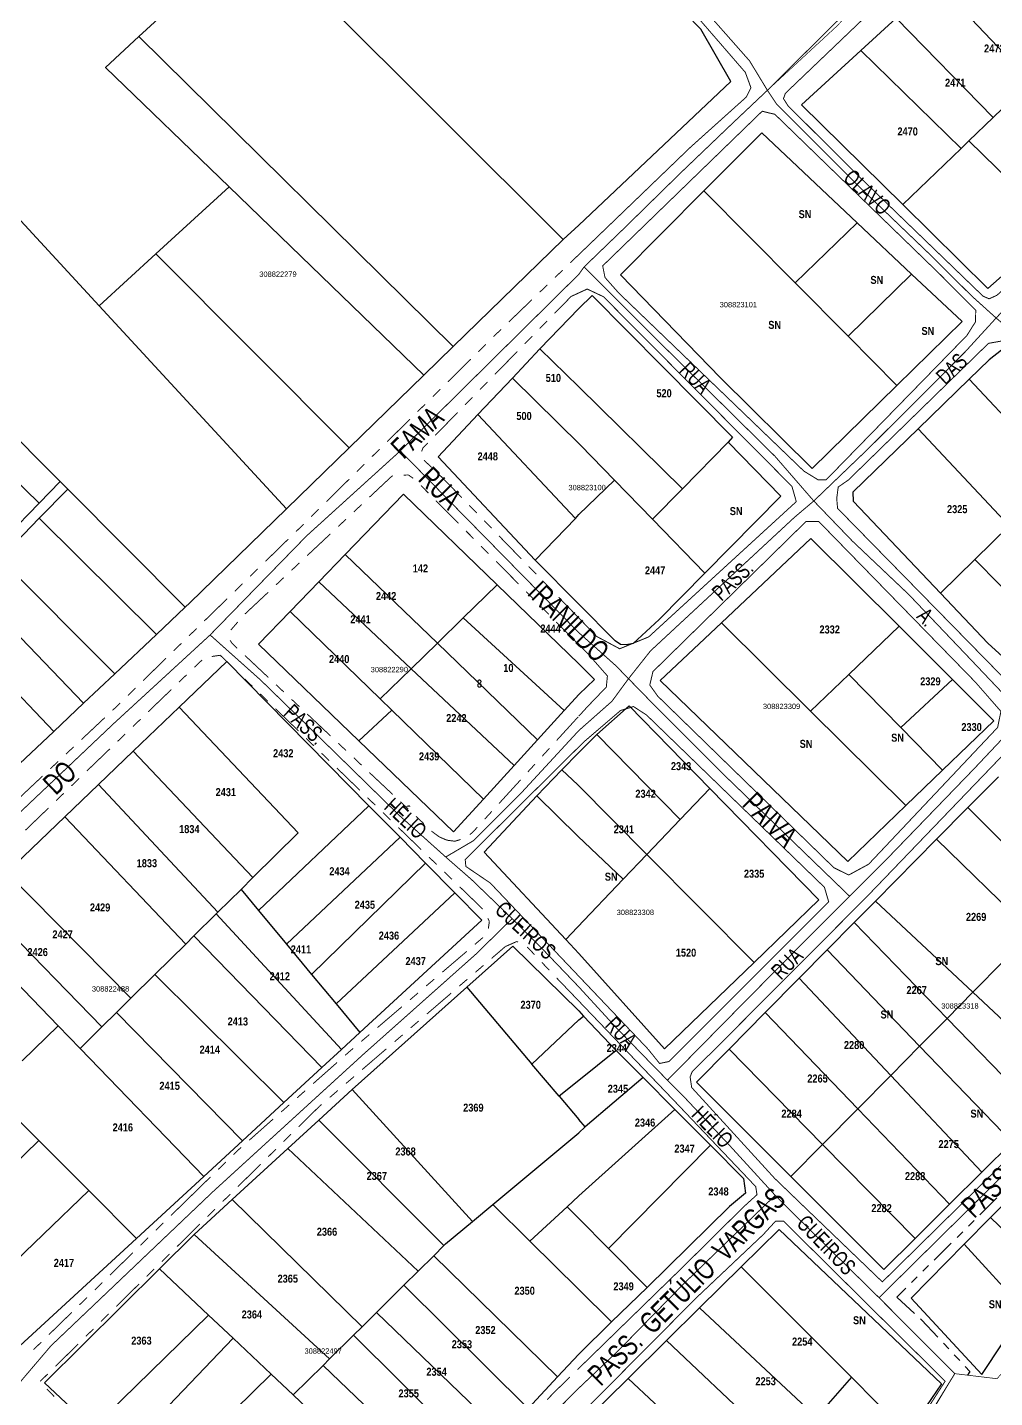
# Model space of a CAD drawing. Extents: x 204296 to 206006, y 4860262 to 4862155.
# Drawn here: x 205693.2 to 205874.4, y 4861066.9 to 4861323.7 of the extents above; entities that cross this region are included whole.
import ezdxf
from ezdxf.enums import TextEntityAlignment as Align

# ---------------------------------------------------------------- set-up
doc = ezdxf.new("R2010")
doc.units = 0
doc.header["$LTSCALE"] = 1.5
doc.header["$MEASUREMENT"] = 0
doc.linetypes.add('TRACO_25', pattern=[8, 3, -1, 1, -1, 1, -1])
for name, color, linetype in [('CD-MALHA-LOTES', 40, 'CONTINUOUS'), ('CD_TXT_QUADRA', 7, 'CONTINUOUS'), ('LM-LIM-SETOR-FISCAL', 7, 'CONTINUOUS'), ('RU-QUADRAS', 6, 'CONTINUOUS'), ('SV-EIXO-RUA-N-PAV', 6, 'CONTINUOUS'), ('SV-RUA-NAO-PAV-S-GUIA-C-GUIA', 7, 'CONTINUOUS'), ('SV-TXT-RUA-N-PAV-S-GUIA-C-GUIA', 7, 'CONTINUOUS'), ('Th_NmrPot', 1, 'CONTINUOUS')]:
    doc.layers.add(name, color=color, linetype=linetype)
doc.styles.add('3088-22-2D_TXT$0$ARIAL', font='ARIAL.TTF')
doc.styles.add('ARIAL', font='ARIAL.TTF')
doc.styles.add('MONOTXT', font='ARIAL.TTF', dxfattribs={"height": 0.2})
doc.styles.get("Standard").update_dxf_attribs({"font": 'swisscbo.ttf'})
doc.linetypes.add('Limite', pattern='A,20,-3,[130,ltypeshp.shx,S=6.35,R=0,X=0,Y=0],-3,20', length=46)

msp = doc.modelspace()

# ---------------------------------------------------------------- linework, layer by layer
at = {"layer": 'CD-MALHA-LOTES', "linetype": 'Continuous'}
for p, q in [((205819.35, 4861323.32), (205796.5, 4861346.94)), ((205735.56, 4861341.83), (205714.08, 4861321.97)), ((205793.6, 4861283.92), (205735.56, 4861341.83)), ((205863.09, 4861332.61), (205881.16, 4861313.55)), ((205849.37, 4861319.38), (205855.95, 4861325.4)), ((205855.95, 4861325.4), (205874.14, 4861306.79)), ((205714.08, 4861321.97), (205707.81, 4861316.18)), ((205714.08, 4861321.97), (205772.96, 4861263.84)), ((205824.98, 4861313.55), (205819.35, 4861323.32)), ((205838.23, 4861309.19), (205849.37, 4861319.38)), ((205849.37, 4861319.38), (205868.13, 4861301)), ((205707.81, 4861316.18), (205730.98, 4861293.77)), ((205796.5, 4861286.61), (205824.98, 4861313.55)), ((205879.48, 4861311.93), (205874.14, 4861306.79)), ((205857.21, 4861290.49), (205838.23, 4861309.19)), ((205874.14, 4861306.79), (205869.61, 4861302.43)), ((205830.78, 4861303.95), (205819.96, 4861293.05)), ((205848.7, 4861287.05), (205830.78, 4861303.95)), ((205869.61, 4861302.43), (205868.13, 4861301)), ((205869.61, 4861302.43), (205886.07, 4861286.23)), ((205868.13, 4861301), (205857.21, 4861290.49)), ((205706.64, 4861271.5), (205684.44, 4861295.54)), ((205730.98, 4861293.77), (205717.25, 4861281.21)), ((205730.98, 4861293.77), (205767.46, 4861258.49)), ((205819.96, 4861293.05), (205804.33, 4861277.31)), ((205819.96, 4861293.05), (205837.06, 4861275.8)), ((205857.21, 4861290.49), (205873.18, 4861274.73)), ((205793.6, 4861283.92), (205796.5, 4861286.61)), ((205848.7, 4861287.05), (205837.06, 4861275.8)), ((205858.88, 4861277.44), (205848.7, 4861287.05)), ((205873.18, 4861274.73), (205886.07, 4861286.23)), ((205772.96, 4861263.84), (205793.6, 4861283.92)), ((205717.25, 4861281.21), (205706.64, 4861271.5)), ((205717.25, 4861281.21), (205753.47, 4861244.88)), ((205804.33, 4861277.31), (205823.05, 4861258)), ((205837.06, 4861275.8), (205846.97, 4861265.82)), ((205858.88, 4861277.44), (205846.97, 4861265.82)), ((205868.32, 4861268.54), (205858.88, 4861277.44)), ((205796.5, 4861271.01), (205799.03, 4861273.41)), ((205799.03, 4861273.41), (205812.16, 4861260.16)), ((205706.64, 4861271.5), (205741.75, 4861233.47)), ((205796.5, 4861271.01), (205789.23, 4861263.42)), ((205856.12, 4861256.58), (205868.32, 4861268.54)), ((205846.97, 4861265.82), (205856.12, 4861256.58)), ((205767.46, 4861258.49), (205772.96, 4861263.84)), ((205789.23, 4861263.42), (205784.06, 4861257.95)), ((205789.23, 4861263.42), (205796.5, 4861256.29)), ((205875.72, 4861263.2), (205873.42, 4861261.39)), ((205812.16, 4861260.16), (205825.34, 4861246.85)), ((205873.42, 4861261.39), (205869.68, 4861257.75)), ((205753.47, 4861244.88), (205767.46, 4861258.49)), ((205784.06, 4861257.95), (205777.59, 4861251.11)), ((205784.06, 4861257.95), (205796.82, 4861245.35)), ((205823.05, 4861258), (205840.24, 4861241.03)), ((205860.1, 4861248.44), (205869.68, 4861257.75)), ((205869.68, 4861257.75), (205886.67, 4861239.56)), ((205681.86, 4861256.07), (205699.32, 4861238.55)), ((205815.92, 4861237.21), (205796.5, 4861256.29)), ((205840.24, 4861241.03), (205856.12, 4861256.58)), ((205695.4, 4861234.48), (205677.61, 4861251.77)), ((205777.59, 4861251.11), (205770.13, 4861243.2)), ((205795.9, 4861231.66), (205777.59, 4861251.11)), ((205847.92, 4861236.62), (205860.1, 4861248.44)), ((205860.1, 4861248.44), (205877.18, 4861230.27)), ((205741.75, 4861233.47), (205753.47, 4861244.88)), ((205803.17, 4861238.82), (205796.82, 4861245.35)), ((205815.92, 4861237.21), (205824.47, 4861245.93)), ((205825.34, 4861246.85), (205824.47, 4861245.93)), ((205824.47, 4861245.93), (205834.38, 4861235.83)), ((205770.13, 4861243.2), (205788.33, 4861223.79)), ((205695.4, 4861234.48), (205699.32, 4861238.55)), ((205700.74, 4861237.12), (205695.41, 4861231.67)), ((205699.32, 4861238.55), (205700.74, 4861237.12)), ((205700.74, 4861237.12), (205722.77, 4861215.03)), ((205803.17, 4861238.82), (205796.54, 4861232.38)), ((205810.31, 4861231.48), (205803.17, 4861238.82)), ((205810.31, 4861231.48), (205815.92, 4861237.21)), ((205689.48, 4861228.35), (205695.4, 4861234.48)), ((205763.67, 4861236.21), (205752.73, 4861224.89)), ((205781.21, 4861219.21), (205763.67, 4861236.21)), ((205834.38, 4861235.83), (205820.13, 4861221.39)), ((205847.98, 4861234.82), (205847.92, 4861236.62)), ((205864.28, 4861217.63), (205847.98, 4861234.82)), ((205723.59, 4861215.8), (205741.75, 4861233.47)), ((205795.9, 4861231.66), (205796.54, 4861232.38)), ((205695.41, 4861231.67), (205688.01, 4861224.1)), ((205695.41, 4861231.67), (205717.37, 4861209.91)), ((205788.33, 4861223.79), (205795.9, 4861231.66)), ((205820.13, 4861221.39), (205810.31, 4861231.48)), ((205877.18, 4861230.27), (205870.71, 4861223.93)), ((205823.23, 4861212.09), (205839.99, 4861227.91)), ((205839.99, 4861227.91), (205856.52, 4861211.42)), ((205752.73, 4861224.89), (205747.77, 4861219.77)), ((205752.73, 4861224.89), (205770, 4861208.26)), ((205688.01, 4861224.1), (205709.54, 4861202.51)), ((205788.33, 4861223.79), (205796.5, 4861215.58)), ((205870.71, 4861223.93), (205864.28, 4861217.63)), ((205870.71, 4861223.93), (205886.73, 4861207.67)), ((205747.77, 4861219.77), (205742.4, 4861214.2)), ((205747.77, 4861219.77), (205765.11, 4861203.48)), ((205774.83, 4861212.98), (205781.21, 4861219.21)), ((205796.5, 4861204.39), (205781.21, 4861219.21)), ((205820.13, 4861221.39), (205811.58, 4861212.72)), ((205682.81, 4861218.78), (205703.72, 4861197.01)), ((205873.17, 4861208.26), (205864.28, 4861217.63)), ((205717.37, 4861209.91), (205722.77, 4861215.03)), ((205722.77, 4861215.03), (205723.59, 4861215.8)), ((205742.4, 4861214.2), (205736.47, 4861208.08)), ((205742.4, 4861214.2), (205759.29, 4861197.8)), ((205803.33, 4861208.72), (205796.5, 4861215.58)), ((205677.5, 4861213.35), (205698.13, 4861191.72)), ((205770, 4861208.26), (205774.83, 4861212.98)), ((205793.78, 4861195.64), (205774.83, 4861212.98)), ((205811.58, 4861212.72), (205806.68, 4861208.22)), ((205811.74, 4861201.25), (205823.23, 4861212.09)), ((205839.93, 4861195.53), (205823.23, 4861212.09)), ((205856.52, 4861211.42), (205847.13, 4861202.42)), ((205856.52, 4861211.42), (205866.51, 4861201.45)), ((205709.54, 4861202.51), (205717.37, 4861209.91)), ((205736.47, 4861208.08), (205755.3, 4861189.94)), ((205765.11, 4861203.48), (205770, 4861208.26)), ((205770, 4861208.26), (205788.79, 4861190.17)), ((205804.3, 4861208.01), (205803.33, 4861208.72)), ((205805.38, 4861207.98), (205804.3, 4861208.01)), ((205806.68, 4861208.22), (205805.38, 4861207.98)), ((205880.17, 4861201.85), (205873.17, 4861208.26)), ((205730.55, 4861204.84), (205721.6, 4861196.25)), ((205757.19, 4861177.79), (205730.55, 4861204.84)), ((205796.5, 4861204.39), (205799.47, 4861201.47)), ((205703.72, 4861197.01), (205709.54, 4861202.51)), ((205759.29, 4861197.8), (205765.11, 4861203.48)), ((205765.11, 4861203.48), (205784.4, 4861185.36)), ((205799.47, 4861201.47), (205796.57, 4861198.69)), ((205846.92, 4861167.32), (205811.74, 4861201.25)), ((205847.13, 4861202.42), (205839.93, 4861195.53)), ((205856.85, 4861192.46), (205847.13, 4861202.42)), ((205866.51, 4861201.45), (205856.85, 4861192.46)), ((205866.51, 4861201.45), (205874.27, 4861193.71)), ((205793.78, 4861195.64), (205796.57, 4861198.69)), ((205698.13, 4861191.72), (205703.72, 4861197.01)), ((205721.6, 4861196.25), (205713, 4861188)), ((205721.6, 4861196.25), (205743.91, 4861172.69)), ((205759.29, 4861197.8), (205761.46, 4861195.7)), ((205799.88, 4861191.16), (205805.92, 4861196.52)), ((205805.92, 4861196.52), (205821.05, 4861181.04)), ((205761.46, 4861195.7), (205755.3, 4861189.94)), ((205778.63, 4861179.03), (205761.46, 4861195.7)), ((205788.79, 4861190.17), (205793.78, 4861195.64)), ((205839.93, 4861195.53), (205857.78, 4861177.81)), ((205874.27, 4861193.71), (205864.67, 4861184.45)), ((205690.62, 4861184.63), (205698.13, 4861191.72)), ((205796.5, 4861187.78), (205799.88, 4861191.16)), ((205815.5, 4861175.21), (205799.88, 4861191.16)), ((205856.85, 4861192.46), (205864.67, 4861184.45)), ((205755.3, 4861189.94), (205773.01, 4861172.88)), ((205784.4, 4861185.36), (205788.79, 4861190.17)), ((205713, 4861188), (205706.53, 4861181.8)), ((205735.45, 4861164.32), (205713, 4861188)), ((205793.35, 4861184.52), (205796.5, 4861187.78)), ((205778.63, 4861179.03), (205784.4, 4861185.36)), ((205788.67, 4861179.67), (205793.35, 4861184.52)), ((205793.35, 4861184.52), (205796.35, 4861181.72)), ((205864.67, 4861184.45), (205857.78, 4861177.81)), ((205869.44, 4861177.46), (205875.14, 4861183.23)), ((205700.19, 4861175.71), (205706.53, 4861181.8)), ((205706.53, 4861181.8), (205728.89, 4861157.84)), ((205809.27, 4861168.67), (205796.35, 4861181.72)), ((205821.05, 4861181.04), (205815.5, 4861175.21)), ((205821.05, 4861181.04), (205841.48, 4861160.15)), ((205773.01, 4861172.88), (205778.63, 4861179.03)), ((205778.78, 4861169.09), (205788.67, 4861179.67)), ((205788.67, 4861179.67), (205796.3, 4861172.08)), ((205700.19, 4861175.71), (205689.34, 4861165.3)), ((205722.85, 4861151.87), (205700.19, 4861175.71)), ((205736.47, 4861158.18), (205757.19, 4861177.79)), ((205763.03, 4861171.87), (205757.19, 4861177.79)), ((205857.78, 4861177.81), (205846.92, 4861167.32)), ((205863.56, 4861171.52), (205869.44, 4861177.46)), ((205869.44, 4861177.46), (205887.03, 4861159.76)), ((205809.27, 4861168.67), (205815.5, 4861175.21)), ((205743.91, 4861172.69), (205735.45, 4861164.32)), ((205741.71, 4861151.87), (205763.03, 4861171.87)), ((205767.78, 4861167.05), (205763.03, 4861171.87)), ((205804.85, 4861164.03), (205796.3, 4861172.08)), ((205852.09, 4861159.92), (205863.56, 4861171.52)), ((205863.56, 4861171.52), (205881.41, 4861154.06)), ((205794.05, 4861152.73), (205778.78, 4861169.09)), ((205809.27, 4861168.67), (205804.85, 4861164.03)), ((205829.34, 4861148.42), (205809.27, 4861168.67)), ((205689.34, 4861165.3), (205712.57, 4861141.71)), ((205746.42, 4861146.18), (205767.78, 4861167.05)), ((205773.28, 4861161.47), (205767.78, 4861167.05)), ((205735.45, 4861164.32), (205733.21, 4861162.11)), ((205804.85, 4861164.03), (205796.29, 4861155.03)), ((205707.14, 4861136.34), (205683.98, 4861160.16)), ((205728.89, 4861157.84), (205733.21, 4861162.11)), ((205733.21, 4861162.11), (205736.47, 4861158.18)), ((205751.02, 4861140.64), (205773.28, 4861161.47)), ((205778.31, 4861156.36), (205773.28, 4861161.47)), ((205841.48, 4861160.15), (205829.34, 4861148.42)), ((205728.55, 4861157.51), (205724.38, 4861153.39)), ((205728.89, 4861157.84), (205728.55, 4861157.51)), ((205752.02, 4861132.1), (205728.55, 4861157.51)), ((205736.47, 4861158.18), (205741.71, 4861151.87)), ((205848.11, 4861155.88), (205852.09, 4861159.92)), ((205852.09, 4861159.92), (205870.33, 4861142.83)), ((205679.92, 4861156.26), (205698.95, 4861136.54)), ((205755.46, 4861135.28), (205778.31, 4861156.36)), ((205796.29, 4861155.03), (205794.05, 4861152.73)), ((205843.03, 4861150.75), (205848.11, 4861155.88)), ((205848.11, 4861155.88), (205865.51, 4861137.93)), ((205724.38, 4861153.39), (205722.85, 4861151.87)), ((205724.38, 4861153.39), (205748.38, 4861128.75)), ((205794.05, 4861152.73), (205796.5, 4861150.11)), ((205717.04, 4861146.13), (205722.85, 4861151.87)), ((205741.71, 4861151.87), (205746.42, 4861146.18)), ((205784.15, 4861151.48), (205775.53, 4861143.77)), ((205796.49, 4861139.32), (205784.15, 4861151.48)), ((205796.5, 4861150.11), (205812.59, 4861132.25)), ((205837.78, 4861145.44), (205843.03, 4861150.75)), ((205843.03, 4861150.75), (205860.38, 4861132.73)), ((205812.59, 4861132.25), (205829.34, 4861148.42)), ((205876.14, 4861148.72), (205870.33, 4861142.83)), ((205712.57, 4861141.71), (205717.04, 4861146.13)), ((205717.04, 4861146.13), (205741.23, 4861122.16)), ((205746.42, 4861146.18), (205751.02, 4861140.64)), ((205831.43, 4861139.01), (205837.78, 4861145.44)), ((205837.78, 4861145.44), (205854.96, 4861127.23)), ((205775.53, 4861143.77), (205754.07, 4861124.59)), ((205775.53, 4861143.77), (205787.72, 4861129.36)), ((205870.33, 4861142.83), (205865.51, 4861137.93)), ((205870.33, 4861142.83), (205888.69, 4861125.62)), ((205712.57, 4861141.71), (205709.85, 4861139.02)), ((205751.02, 4861140.64), (205755.46, 4861135.28)), ((205709.85, 4861139.02), (205707.14, 4861136.34)), ((205709.85, 4861139.02), (205733.48, 4861115.01)), ((205787.72, 4861129.36), (205796.5, 4861137.68)), ((205796.49, 4861139.32), (205797.37, 4861138.36)), ((205796.5, 4861137.68), (205797.37, 4861138.36)), ((205797.37, 4861138.36), (205803.49, 4861131.94)), ((205824.66, 4861132.17), (205831.43, 4861139.01)), ((205831.43, 4861139.01), (205848.79, 4861120.97)), ((205865.51, 4861137.93), (205860.38, 4861132.73)), ((205865.51, 4861137.93), (205882.96, 4861119.94)), ((205692.2, 4861130), (205698.95, 4861136.54)), ((205698.95, 4861136.54), (205703.05, 4861132.3)), ((205703.05, 4861132.3), (205707.14, 4861136.34)), ((205752.02, 4861132.1), (205755.46, 4861135.28)), ((205703.05, 4861132.3), (205726.22, 4861108.31)), ((205748.38, 4861128.75), (205752.02, 4861132.1)), ((205803.49, 4861131.94), (205796.5, 4861126.3)), ((205803.49, 4861131.94), (205808.58, 4861126.82)), ((205818.56, 4861126), (205824.66, 4861132.17)), ((205824.66, 4861132.17), (205842.2, 4861114.3)), ((205860.38, 4861132.73), (205854.96, 4861127.23)), ((205860.38, 4861132.73), (205877.71, 4861114.73)), ((205792.81, 4861123.33), (205787.72, 4861129.36)), ((205741.23, 4861122.16), (205748.38, 4861128.75)), ((205808.58, 4861126.82), (205797.73, 4861117.59)), ((205808.58, 4861126.82), (205814.53, 4861120.83)), ((205854.96, 4861127.23), (205848.79, 4861120.97)), ((205854.96, 4861127.23), (205872.05, 4861109.12)), ((205695.33, 4861115.06), (205686.21, 4861124.2)), ((205754.07, 4861124.59), (205747.78, 4861118.84)), ((205776.59, 4861099.87), (205754.07, 4861124.59)), ((205796.5, 4861126.3), (205792.81, 4861123.33)), ((205836.27, 4861108.27), (205818.56, 4861126)), ((205733.48, 4861115.01), (205741.23, 4861122.16)), ((205792.81, 4861123.33), (205796.49, 4861118.98)), ((205747.78, 4861118.84), (205741.99, 4861113.54)), ((205747.78, 4861118.84), (205771.21, 4861095.33)), ((205814.53, 4861120.83), (205796.49, 4861104.64)), ((205797.73, 4861117.59), (205796.49, 4861118.98)), ((205814.53, 4861120.83), (205821.17, 4861114.15)), ((205848.79, 4861120.97), (205842.2, 4861114.3)), ((205848.79, 4861120.97), (205865.99, 4861103.1)), ((205780.38, 4861103.03), (205796.49, 4861116.47)), ((205796.49, 4861116.47), (205797.73, 4861117.59)), ((205695.33, 4861115.06), (205673.44, 4861093.67)), ((205704.68, 4861105.67), (205695.33, 4861115.06)), ((205726.22, 4861108.31), (205733.48, 4861115.01)), ((205802.06, 4861094.82), (205821.17, 4861114.15)), ((205821.17, 4861114.15), (205827.34, 4861107.94)), ((205842.2, 4861114.3), (205836.27, 4861108.27)), ((205842.2, 4861114.3), (205859.51, 4861096.67)), ((205877.71, 4861114.73), (205872.05, 4861109.12)), ((205731.53, 4861103.96), (205741.99, 4861113.54)), ((205741.99, 4861113.54), (205766.4, 4861090.56)), ((205872.05, 4861109.12), (205865.99, 4861103.1)), ((205726.22, 4861108.31), (205713.63, 4861096.7)), ((205827.34, 4861107.94), (205827.73, 4861105.16)), ((205853.66, 4861090.87), (205836.27, 4861108.27)), ((205879.64, 4861106.7), (205873.65, 4861100.62)), ((205704.68, 4861105.67), (205682.95, 4861084.77)), ((205713.63, 4861096.7), (205704.68, 4861105.67)), ((205731.53, 4861103.96), (205724.44, 4861097.45)), ((205755.89, 4861080.13), (205731.53, 4861103.96)), ((205796.49, 4861104.64), (205794.32, 4861102.63)), ((205827.73, 4861105.16), (205824.76, 4861102.69)), ((205776.59, 4861099.87), (205780.38, 4861103.03)), ((205787.31, 4861096.15), (205780.38, 4861103.03)), ((205794.32, 4861102.63), (205787.31, 4861096.15)), ((205794.32, 4861102.63), (205796.49, 4861100.44)), ((205824.76, 4861102.69), (205809.29, 4861087.51)), ((205865.99, 4861103.1), (205859.51, 4861096.67)), ((205771.53, 4861095.65), (205776.59, 4861099.87)), ((205802.06, 4861094.82), (205796.49, 4861100.44)), ((205826.95, 4861091.35), (205834.04, 4861098.35)), ((205834.04, 4861098.35), (205864.46, 4861069.42)), ((205873.65, 4861100.62), (205868.73, 4861095.62)), ((205873.65, 4861100.62), (205884.56, 4861090.06)), ((205691.77, 4861076.53), (205713.63, 4861096.7)), ((205724.44, 4861097.45), (205717.91, 4861090.97)), ((205724.44, 4861097.45), (205749.81, 4861074.09)), ((205796.49, 4861087.12), (205787.31, 4861096.15)), ((205859.51, 4861096.67), (205853.66, 4861090.87)), ((205766.4, 4861090.56), (205769.32, 4861093.45)), ((205769.32, 4861093.45), (205771.21, 4861095.33)), ((205792.52, 4861070.72), (205769.32, 4861093.45)), ((205771.21, 4861095.33), (205771.53, 4861095.65)), ((205809.29, 4861087.51), (205802.06, 4861094.82)), ((205868.73, 4861095.62), (205858.76, 4861085.49)), ((205868.73, 4861095.62), (205880.03, 4861083.23)), ((205717.91, 4861090.97), (205696.36, 4861069.59)), ((205727.1, 4861082.32), (205717.91, 4861090.97)), ((205819.15, 4861083.65), (205826.95, 4861091.35)), ((205826.95, 4861091.35), (205847.58, 4861070.65)), ((205766.4, 4861090.56), (205763.71, 4861087.9)), ((205763.71, 4861087.9), (205758.61, 4861082.83)), ((205763.71, 4861087.9), (205786.99, 4861064.82)), ((205802.66, 4861081.07), (205796.49, 4861087.12)), ((205809.29, 4861087.51), (205802.66, 4861081.07)), ((205858.76, 4861085.49), (205872.04, 4861071.17)), ((205812.96, 4861077.54), (205819.15, 4861083.65)), ((205819.15, 4861083.65), (205841.07, 4861063.21)), ((205872.04, 4861071.17), (205880.03, 4861083.23)), ((205705.42, 4861061.16), (205727.1, 4861082.32)), ((205727.1, 4861082.32), (205731.73, 4861077.96)), ((205758.61, 4861082.83), (205755.89, 4861080.13)), ((205782.3, 4861059.97), (205758.61, 4861082.83)), ((205802.66, 4861081.07), (205796.5, 4861074.97)), ((205710.8, 4861056.15), (205731.73, 4861077.96)), ((205731.73, 4861077.96), (205738.89, 4861071.23)), ((205749.81, 4861074.09), (205754.31, 4861078.56)), ((205754.31, 4861078.56), (205755.89, 4861080.13)), ((205777.7, 4861055.36), (205754.31, 4861078.56)), ((205805.74, 4861070.41), (205812.96, 4861077.54)), ((205812.96, 4861077.54), (205835.23, 4861056.54)), ((205743.01, 4861067.35), (205748.58, 4861072.87)), ((205748.58, 4861072.87), (205749.81, 4861074.09)), ((205748.58, 4861072.87), (205772.47, 4861050.11)), ((205792.52, 4861070.72), (205796.5, 4861074.97)), ((205717.29, 4861050.13), (205738.89, 4861071.23)), ((205738.89, 4861071.23), (205743.01, 4861067.35)), ((205786.99, 4861064.82), (205792.52, 4861070.72)), ((205797.97, 4861062.75), (205805.74, 4861070.41)), ((205805.74, 4861070.41), (205828.7, 4861049.08)), ((205847.58, 4861070.65), (205841.07, 4861063.21)), ((205847.58, 4861070.65), (205858.09, 4861060.11)), ((205696.36, 4861069.59), (205705.42, 4861061.16)), ((205864.46, 4861069.42), (205858.09, 4861060.11)), ((205745.81, 4861064.71), (205743.01, 4861067.35))]:
    msp.add_line(p, q, dxfattribs=at)
at = {"layer": 'LM-LIM-SETOR-FISCAL', "linetype": 'Limite', "ltscale": 0.1, "const_width": 0.13}
for points in [[(205735.56, 4861341.83), (205707.81, 4861316.18), (205730.98, 4861293.77), (205706.64, 4861271.5), (205684.44, 4861295.54), (205662.64, 4861275.34), (205658.51, 4861279.49), (205652.42, 4861287.41), (205628.34, 4861311.87), (205605.8, 4861334.76)], [(205735.56, 4861341.83), (205707.81, 4861316.18), (205730.98, 4861293.77), (205706.64, 4861271.5), (205684.44, 4861295.54), (205662.64, 4861275.34), (205658.51, 4861279.49), (205652.42, 4861287.41), (205628.34, 4861311.87), (205605.8, 4861334.76)], [(205856.68, 4861335.98), (205844.67, 4861323.74), (205831.85, 4861311.89), (205828.52, 4861317.39), (205818.43, 4861328.81)], [(205856.68, 4861335.98), (205844.67, 4861323.74), (205831.85, 4861311.89), (205828.52, 4861317.39), (205818.43, 4861328.81)], [(205752.4, 4860892.04), (205757.25, 4860899.36), (205772.73, 4860922.8), (205787, 4860945.23), (205790.81, 4860952.41), (205796.49, 4860964), (205813.04, 4860986.89), (205817.98, 4860994.16), (205827.74, 4861008.55), (205841.97, 4861030.79), (205850.06, 4861043.15), (205866.96, 4861071.34), (205874.88, 4861070.39), (205876.6, 4861072.36), (205898.37, 4861104.47), (205951.02, 4861183.32), (206002.2, 4861258.36), (205999.58, 4861261.63), (205979.03, 4861284.64), (205974.03, 4861290.4), (205943.37, 4861327.73)], [(205752.4, 4860892.04), (205757.25, 4860899.36), (205772.73, 4860922.8), (205787, 4860945.23), (205790.81, 4860952.41), (205796.49, 4860964), (205813.04, 4860986.89), (205817.98, 4860994.16), (205827.74, 4861008.55), (205841.97, 4861030.79), (205850.06, 4861043.15), (205866.96, 4861071.34), (205874.88, 4861070.39), (205876.6, 4861072.36), (205898.37, 4861104.47), (205951.02, 4861183.32), (206002.2, 4861258.36), (205999.58, 4861261.63), (205979.03, 4861284.64), (205974.03, 4861290.4), (205943.37, 4861327.73)]]:
    msp.add_lwpolyline(points, dxfattribs=at)
at = {"layer": 'RU-QUADRAS', "linetype": 'Continuous', "const_width": 0.01}
for points in [[(205796.5, 4861346.94), (205819.35, 4861323.32), (205824.98, 4861313.55), (205796.5, 4861286.61), (205793.6, 4861283.92), (205772.96, 4861263.84), (205767.46, 4861258.49), (205753.47, 4861244.88), (205741.75, 4861233.47), (205723.59, 4861215.8), (205722.77, 4861215.03), (205717.37, 4861209.91), (205709.54, 4861202.51), (205703.72, 4861197.01), (205698.13, 4861191.72), (205690.62, 4861184.63)], [(205684.44, 4861295.54), (205706.64, 4861271.5), (205717.25, 4861281.21), (205730.98, 4861293.77), (205707.81, 4861316.18), (205714.08, 4861321.97), (205735.56, 4861341.83)], [(205924.04, 4861323.7), (205916.47, 4861315.96), (205909.35, 4861308.67), (205902.76, 4861301.93), (205896.58, 4861295.62), (205896.13, 4861295.22), (205886.07, 4861286.23), (205873.18, 4861274.73), (205857.21, 4861290.49), (205838.23, 4861309.19), (205838.23, 4861309.19), (205849.37, 4861319.38), (205855.95, 4861325.4)], [(205681.86, 4861256.07), (205699.32, 4861238.55), (205695.4, 4861234.48), (205689.48, 4861228.35)], [(205688.01, 4861224.1), (205695.41, 4861231.67), (205700.74, 4861237.12), (205699.32, 4861238.55), (205681.86, 4861256.07)], [(205689.34, 4861165.3), (205700.19, 4861175.71), (205706.53, 4861181.8), (205713, 4861188), (205721.6, 4861196.25), (205730.55, 4861204.84), (205757.19, 4861177.79), (205763.03, 4861171.87), (205767.78, 4861167.05), (205773.28, 4861161.47), (205778.31, 4861156.36), (205755.46, 4861135.28), (205752.02, 4861132.1), (205748.38, 4861128.75), (205741.23, 4861122.16), (205733.48, 4861115.01), (205726.22, 4861108.31), (205713.63, 4861096.7), (205691.77, 4861076.53)], [(205877.71, 4861114.73), (205872.05, 4861109.12), (205865.99, 4861103.1), (205859.51, 4861096.67), (205853.66, 4861090.87), (205836.27, 4861108.27), (205818.56, 4861126), (205818.56, 4861126), (205824.66, 4861132.17), (205831.43, 4861139.01), (205837.78, 4861145.44), (205843.03, 4861150.75), (205848.11, 4861155.88), (205852.09, 4861159.92), (205863.56, 4861171.52), (205869.44, 4861177.46), (205875.14, 4861183.23)], [(205705.42, 4861061.16), (205696.36, 4861069.59), (205696.36, 4861069.59), (205717.91, 4861090.97), (205724.44, 4861097.45), (205731.53, 4861103.96), (205741.99, 4861113.54), (205747.78, 4861118.84), (205753.75, 4861124.31), (205754.07, 4861124.59), (205775.53, 4861143.77), (205784.15, 4861151.48), (205796.49, 4861139.32), (205797.37, 4861138.36), (205803.49, 4861131.94), (205808.58, 4861126.82), (205814.53, 4861120.83), (205821.17, 4861114.15), (205827.34, 4861107.94), (205827.73, 4861105.16), (205824.76, 4861102.69), (205809.29, 4861087.51), (205802.66, 4861081.07), (205796.5, 4861074.97), (205792.52, 4861070.72), (205786.99, 4861064.82)], [(205797.97, 4861062.75), (205805.74, 4861070.41), (205812.96, 4861077.54), (205819.15, 4861083.65), (205826.95, 4861091.35), (205834.04, 4861098.35), (205864.46, 4861069.42), (205858.09, 4861060.11)]]:
    msp.add_lwpolyline(points, dxfattribs=at)
for points in [[(205804.33, 4861277.31), (205819.96, 4861293.05), (205830.78, 4861303.95), (205848.7, 4861287.05), (205858.88, 4861277.44), (205868.32, 4861268.54), (205856.12, 4861256.58), (205840.24, 4861241.03), (205823.05, 4861258), (205804.33, 4861277.31)], [(205770.13, 4861243.2), (205777.59, 4861251.11), (205784.06, 4861257.95), (205789.23, 4861263.42), (205796.5, 4861271.01), (205799.03, 4861273.41), (205812.16, 4861260.16), (205825.34, 4861246.85), (205824.47, 4861245.93), (205834.38, 4861235.83), (205820.13, 4861221.39), (205811.58, 4861212.72), (205806.68, 4861208.22), (205805.38, 4861207.98), (205804.3, 4861208.01), (205803.33, 4861208.72), (205796.5, 4861215.58), (205788.33, 4861223.79), (205770.13, 4861243.2)], [(205847.92, 4861236.62), (205860.1, 4861248.44), (205869.68, 4861257.75), (205873.42, 4861261.39), (205875.72, 4861263.2), (205877.52, 4861262.32), (205877.94, 4861261.92), (205884.13, 4861255.11), (205893.01, 4861245.78), (205908.8, 4861229.18), (205897.72, 4861217.48), (205897.28, 4861217.02), (205893.11, 4861213.32), (205886.73, 4861207.67), (205880.17, 4861201.85), (205873.17, 4861208.26), (205864.28, 4861217.63), (205847.98, 4861234.82), (205847.92, 4861236.62)], [(205736.47, 4861208.08), (205742.4, 4861214.2), (205747.77, 4861219.77), (205752.73, 4861224.89), (205763.67, 4861236.21), (205781.21, 4861219.21), (205796.5, 4861204.39), (205799.47, 4861201.47), (205796.57, 4861198.69), (205793.78, 4861195.64), (205788.79, 4861190.17), (205784.4, 4861185.36), (205778.63, 4861179.03), (205773.01, 4861172.88), (205755.3, 4861189.94), (205736.47, 4861208.08)], [(205811.74, 4861201.25), (205823.23, 4861212.09), (205839.99, 4861227.91), (205856.52, 4861211.42), (205866.51, 4861201.45), (205874.27, 4861193.71), (205864.67, 4861184.45), (205857.78, 4861177.81), (205846.92, 4861167.32), (205811.74, 4861201.25)], [(205778.78, 4861169.09), (205788.67, 4861179.67), (205793.35, 4861184.52), (205796.5, 4861187.78), (205799.88, 4861191.16), (205805.92, 4861196.52), (205821.05, 4861181.04), (205841.48, 4861160.15), (205829.34, 4861148.42), (205812.59, 4861132.25), (205796.5, 4861150.11), (205794.05, 4861152.73), (205778.78, 4861169.09)], [(205858.76, 4861085.49), (205868.73, 4861095.62), (205873.65, 4861100.62), (205879.64, 4861106.7), (205889.1, 4861116.31), (205902.22, 4861129.63), (205907.79, 4861125.09), (205897.16, 4861109.07), (205889.95, 4861098.19), (205884.56, 4861090.06), (205880.03, 4861083.23), (205872.04, 4861071.17), (205858.76, 4861085.49)]]:
    msp.add_lwpolyline(points, close=True, dxfattribs=at)
at = {"layer": 'SV-EIXO-RUA-N-PAV', "const_width": 0.18, "flags": 128}
for points in [[(205894.43, 4861372.53), (205863.62, 4861343.36), (205834.97, 4861315), (205831.85, 4861311.89), (205825.27, 4861305.67), (205815.79, 4861296.6), (205804.88, 4861285.91), (205797.5, 4861278.78), (205796.51, 4861277.4)], [(205796.51, 4861354.04), (205800.49, 4861349.06), (205809.02, 4861339.48), (205819.59, 4861327.51), (205828.52, 4861317.39), (205831.85, 4861311.89), (205833.58, 4861309.3), (205839.98, 4861302.9), (205849.16, 4861293.72), (205862.5, 4861280.93), (205870.07, 4861273.4), (205874.71, 4861269.21), (205879.21, 4861265.41), (205884.65, 4861260.3), (205891.68, 4861252.56), (205899.21, 4861244.64), (205908.57, 4861234.66), (205914.78, 4861228.23)], [(205933.42, 4861323.48), (205918.12, 4861308.46), (205903.94, 4861296.78), (205890.31, 4861284.27), (205880.3, 4861275.09), (205874.71, 4861269.21), (205868.9, 4861262.86), (205857.5, 4861251.45), (205850.82, 4861244.78), (205840.54, 4861234.91), (205836.92, 4861231.85), (205809.95, 4861206.82), (205805.82, 4861201.6), (205802.72, 4861197.37), (205796.5, 4861191.87)], [(205797.5, 4861278.78), (205810.78, 4861265.5), (205833.31, 4861243.25), (205840.54, 4861234.91), (205847.77, 4861227.4), (205858.33, 4861217.39), (205869.46, 4861205.71), (205879.95, 4861194.66), (205893.09, 4861182.07), (205908.94, 4861167.06), (205922.17, 4861154.09), (205852.77, 4861085.58)], [(205796.51, 4861277.4), (205763.05, 4861244.3), (205745.51, 4861228.38), (205727.42, 4861209.8), (205709.33, 4861193.17), (205671.68, 4861157.48), (205644.79, 4861131.08), (205634.31, 4861120.95), (205623.28, 4861110.05), (205602.25, 4861089.27), (205573.89, 4861061.89), (205550.42, 4861040.87), (205538.94, 4861030.35)], [(205813.12, 4861126.34), (205827.21, 4861140.65), (205840.54, 4861154.12), (205847.24, 4861160.84), (205854.72, 4861168.31), (205870.57, 4861184.71), (205879.95, 4861194.66), (205885.03, 4861199.73), (205895.6, 4861210.85), (205909.22, 4861222.95), (205914.78, 4861228.23), (205925.35, 4861237.97), (205949.54, 4861260.21), (205964, 4861273.84)], [(205796.5, 4861210.24), (205763.05, 4861244.3)], [(205727.42, 4861209.8), (205736.86, 4861201.37), (205748.74, 4861189.8), (205762.74, 4861176.1), (205771.57, 4861168.18), (205776.44, 4861163.92), (205784.01, 4861156.62), (205788.93, 4861151.74), (205796.49, 4861143.85)], [(205847.24, 4861160.84), (205824.13, 4861183.18), (205810.22, 4861197.09), (205805.82, 4861201.6), (205803.49, 4861204), (205800.06, 4861207.07), (205796.5, 4861210.24)], [(205771.57, 4861168.18), (205776.75, 4861171.23), (205785.88, 4861180.36), (205796.5, 4861191.87)], [(205784.01, 4861156.62), (205777.2, 4861149.95), (205756.27, 4861131.32), (205727.91, 4861105.41), (205697.6, 4861076.56), (205690.63, 4861068.37), (205676.21, 4861053.59), (205660.92, 4861037.93), (205635.99, 4861013.98), (205611.54, 4860989.04), (205596.38, 4860974.86), (205590.79, 4860970.52), (205584.26, 4860962.41), (205571.61, 4860948.96), (205562.51, 4860939.86), (205545.9, 4860923.25), (205533.34, 4860911.29), (205517.91, 4860895.46), (205494.66, 4860872.05)], [(205866.96, 4861071.34), (205852.77, 4861085.58), (205836.64, 4861101.43), (205833.31, 4861104.76), (205824.41, 4861114.5), (205816.06, 4861123.4), (205813.12, 4861126.34), (205809.71, 4861129.82), (205803.21, 4861136.52), (205796.49, 4861143.85)], [(205833.31, 4861104.76), (205816.34, 4861088.36), (205803.83, 4861075.57), (205796.49, 4861068.61)], [(205866.96, 4861071.34), (205854.92, 4861051.74), (205845.54, 4861036.36), (205827.74, 4861008.55), (205816.06, 4860991.45), (205797.96, 4860966.15), (205796.49, 4860964)], [(205796.49, 4861068.61), (205772.95, 4861044.94), (205751.19, 4861023.83), (205744.16, 4861016.54), (205733.08, 4861005.27), (205714.13, 4860985.54), (205700.04, 4860970.98), (205687.36, 4860958.77), (205668.11, 4860938.58), (205650.6, 4860919.98), (205638.41, 4860907.8), (205618.91, 4860885.82), (205589.46, 4860854.29), (205561.05, 4860823.35), (205554.84, 4860816.69), (205515.19, 4860773.38), (205499.84, 4860755.13), (205489.06, 4860743.1)]]:
    msp.add_lwpolyline(points, dxfattribs=at)
at = {"layer": 'SV-RUA-NAO-PAV-S-GUIA-C-GUIA', "linetype": 'TRACO_25'}
for p, q in [((205900.35, 4861129.66), (205856.13, 4861085.68)), ((205856.13, 4861085.68), (205860.71, 4861081.44)), ((205860.71, 4861081.44), (205869.81, 4861071.77)), ((205869.81, 4861071.77), (205869.35, 4861071.05))]:
    msp.add_line(p, q, dxfattribs=at)
at = {"layer": 'SV-RUA-NAO-PAV-S-GUIA-C-GUIA', "linetype": 'TRACO_25', "const_width": 0.18, "flags": 128}
for points in [[(205896.82, 4861370.18), (205894.84, 4861368.33), (205835.22, 4861311.33), (205834.86, 4861310.33), (205835.71, 4861309), (205848.52, 4861296.22), (205872.25, 4861273.31), (205873.4, 4861272.81), (205874.88, 4861273.48), (205897.95, 4861294.78), (205914.95, 4861308.35), (205923, 4861316.03), (205932.51, 4861326.16), (205934.81, 4861323.02), (205908.97, 4861297.88), (205878.26, 4861269.79), (205878.25, 4861268.81), (205879.15, 4861267.36), (205913.32, 4861232.68), (205914.74, 4861232.38), (205917.02, 4861232.92), (205946.67, 4861259.47), (205954.96, 4861267.61), (205962.71, 4861275.23), (205964.98, 4861272.95), (205954.98, 4861263.21), (205919.15, 4861228.33), (205916.73, 4861226.14), (205914.12, 4861224.08), (205894.62, 4861206.08), (205883.41, 4861195.86), (205883.4, 4861193.64), (205884.09, 4861192.56), (205925.15, 4861154.16), (205922.23, 4861150.82)], [(205796.5, 4861281.08), (205817.43, 4861301.22), (205827.91, 4861310.64), (205828.77, 4861312.36), (205827.71, 4861315.26), (205800.13, 4861347.11), (205796.5, 4861350.73)], [(205794.93, 4861279.57), (205796.37, 4861280.96)], [(205796.37, 4861280.96), (205796.5, 4861281.08)], [(205792.05, 4861276.8), (205793.49, 4861278.19)], [(205789.17, 4861274.03), (205790.61, 4861275.41)], [(205795.08, 4861273.26), (205791.98, 4861270.09)], [(205795.59, 4861273.49), (205795.08, 4861273.26)], [(205796.5, 4861273.91), (205795.59, 4861273.49)], [(205796.5, 4861212.99), (205799.88, 4861209.51), (205804.17, 4861207.21), (205809.61, 4861209.44), (205837.26, 4861234.79), (205836.45, 4861237.65), (205801.13, 4861273.2), (205798.08, 4861274.64), (205796.5, 4861273.91)], [(205783.4, 4861268.48), (205787.72, 4861272.64)], [(205790.58, 4861268.66), (205789.18, 4861267.23)], [(205780.52, 4861265.7), (205781.08, 4861266.25)], [(205781.08, 4861266.25), (205781.96, 4861267.09)], [(205787.78, 4861265.8), (205786.38, 4861264.37)], [(205777.68, 4861262.89), (205779.1, 4861264.29)], [(205784.99, 4861262.94), (205780.79, 4861258.65)], [(205771.99, 4861257.27), (205776.26, 4861261.48)], [(205769.14, 4861254.46), (205770.56, 4861255.86)], [(205779.39, 4861257.22), (205777.99, 4861255.79)], [(205766.29, 4861251.65), (205767.72, 4861253.05)], [(205776.59, 4861254.36), (205775.2, 4861252.93)], [(205760.6, 4861246.03), (205764.87, 4861250.24)], [(205773.8, 4861251.5), (205769.6, 4861247.21)], [(205757.75, 4861243.22), (205759.18, 4861244.62)], [(205767.31, 4861244.87), (205767.05, 4861244.2)], [(205767.5, 4861245.07), (205767.31, 4861244.87)], [(205768.2, 4861245.78), (205767.5, 4861245.07)], [(205767.49, 4861242.57), (205768.94, 4861241.19)], [(205754.91, 4861240.41), (205756.33, 4861241.81)], [(205761.67, 4861239.67), (205761.28, 4861239.38)], [(205764.58, 4861239.79), (205763.66, 4861239.77)], [(205764.64, 4861239.75), (205764.58, 4861239.79)], [(205765.46, 4861239.17), (205764.64, 4861239.75)], [(205770.39, 4861239.81), (205770.76, 4861239.46)], [(205770.76, 4861239.46), (205774.59, 4861235.53)], [(205749.21, 4861234.79), (205753.48, 4861239)], [(205761.28, 4861239.38), (205757.26, 4861235.61)], [(205768.33, 4861236.39), (205766.92, 4861237.81)], [(205773.96, 4861230.71), (205769.74, 4861234.97)], [(205746.37, 4861231.98), (205747.79, 4861233.38)], [(205755.81, 4861234.24), (205754.35, 4861232.87)], [(205775.99, 4861234.1), (205777.38, 4861232.67)], [(205743.51, 4861229.17), (205744.23, 4861229.87)], [(205744.23, 4861229.87), (205744.33, 4861229.96)], [(205744.33, 4861229.96), (205744.94, 4861230.57)], [(205752.89, 4861231.5), (205751.43, 4861230.13)], [(205776.78, 4861227.87), (205775.37, 4861229.29)], [(205778.78, 4861231.23), (205780.17, 4861229.8)], [(205737.79, 4861223.59), (205742.08, 4861227.78)], [(205749.97, 4861228.76), (205745.6, 4861224.66)], [(205781.56, 4861228.36), (205785.74, 4861224.06)], [(205779.6, 4861225.03), (205778.19, 4861226.45)], [(205734.92, 4861220.8), (205736.35, 4861222.19)], [(205744.14, 4861223.29), (205742.68, 4861221.92)], [(205785.23, 4861219.35), (205781.01, 4861223.61)], [(205787.14, 4861222.63), (205788.53, 4861221.19)], [(205732.06, 4861218), (205733.49, 4861219.4)], [(205741.22, 4861220.55), (205739.77, 4861219.18)], [(205789.93, 4861219.76), (205791.32, 4861218.32)], [(205726.33, 4861212.42), (205730.63, 4861216.61)], [(205738.31, 4861217.81), (205733.93, 4861213.71)], [(205788.05, 4861216.51), (205786.64, 4861217.93)], [(205792.71, 4861216.89), (205796.2, 4861213.3)], [(205790.87, 4861213.67), (205789.46, 4861215.09)], [(205732.6, 4861212.22), (205731.29, 4861210.71)], [(205796.5, 4861207.99), (205792.27, 4861212.25)], [(205796.2, 4861213.3), (205796.5, 4861212.99)], [(205723.47, 4861209.63), (205724.9, 4861211.02)], [(205731.17, 4861208.8), (205731.55, 4861208.21)], [(205720.6, 4861206.83), (205722.03, 4861208.23)], [(205731.55, 4861208.21), (205732.49, 4861207.32)], [(205796.5, 4861207.99), (205798.34, 4861206.14), (205801.87, 4861202.12), (205801.66, 4861200.03), (205798.21, 4861196.44), (205796.5, 4861194.57)], [(205714.87, 4861201.25), (205719.17, 4861205.44)], [(205725.56, 4861204.79), (205724.47, 4861203.74)], [(205725.94, 4861205.1), (205725.56, 4861204.79)], [(205729.32, 4861205.99), (205727.74, 4861205.77)], [(205729.61, 4861205.71), (205729.32, 4861205.99)], [(205732.49, 4861202.93), (205729.61, 4861205.71)], [(205733.95, 4861205.95), (205738.32, 4861201.84)], [(205723.03, 4861202.35), (205721.59, 4861200.96)], [(205735.36, 4861200.15), (205733.92, 4861201.54)], [(205712.01, 4861198.46), (205713.44, 4861199.85)], [(205720.15, 4861199.57), (205715.83, 4861195.41)], [(205738.24, 4861197.37), (205736.8, 4861198.76)], [(205739.78, 4861200.47), (205741.23, 4861199.1)], [(205709.14, 4861195.67), (205709.48, 4861195.99)], [(205709.48, 4861195.99), (205710.58, 4861197.06)], [(205743.99, 4861191.8), (205739.67, 4861195.97)], [(205742.69, 4861197.73), (205744.15, 4861196.36)], [(205809.47, 4861132.19), (205811.65, 4861129.48), (205813.43, 4861129.85), (205843.33, 4861159.79), (205842.54, 4861162.5), (205809.21, 4861194.79), (205806.76, 4861196.38), (205804.33, 4861195.64), (205797.45, 4861189.75), (205796.5, 4861188.81)], [(205703.31, 4861190.19), (205707.68, 4861194.3)], [(205714.39, 4861194.02), (205712.95, 4861192.63)], [(205745.61, 4861194.99), (205749.98, 4861190.88)], [(205792.35, 4861190.02), (205796.39, 4861194.45)], [(205711.52, 4861191.24), (205710.08, 4861189.85)], [(205700.39, 4861187.46), (205701.85, 4861188.82)], [(205708.64, 4861188.46), (205704.32, 4861184.3)], [(205746.86, 4861189.02), (205745.42, 4861190.41)], [(205751.43, 4861189.51), (205752.89, 4861188.14)], [(205796.5, 4861188.81), (205775.22, 4861167.71), (205775.34, 4861166.41), (205779.9, 4861163.32), (205796.5, 4861145.84)], [(205789.65, 4861187.07), (205791, 4861188.55)], [(205697.48, 4861184.72), (205698.94, 4861186.09)], [(205749.74, 4861186.24), (205748.3, 4861187.63)], [(205754.35, 4861186.77), (205755.8, 4861185.39)], [(205786.95, 4861184.12), (205788.3, 4861185.59)], [(205691.65, 4861179.24), (205696.02, 4861183.35)], [(205755.49, 4861180.68), (205751.18, 4861184.85)], [(205757.26, 4861184.02), (205761.63, 4861179.91)], [(205702.88, 4861182.91), (205701.44, 4861181.52)], [(205781.56, 4861178.21), (205785.6, 4861182.64)], [(205700, 4861180.13), (205698.56, 4861178.74)], [(205758.36, 4861177.9), (205756.93, 4861179.29)], [(205763.09, 4861178.54), (205764.54, 4861177.17)], [(205697.12, 4861177.35), (205692.8, 4861173.19)], [(205761.24, 4861175.12), (205759.8, 4861176.51)], [(205766, 4861175.8), (205767.46, 4861174.43)], [(205778.86, 4861175.26), (205780.21, 4861176.73)], [(205766.99, 4861169.56), (205762.68, 4861173.73)], [(205768.91, 4861173.06), (205769.1, 4861172.88)], [(205769.1, 4861172.88), (205769.7, 4861172.44)], [(205776.43, 4861172.65), (205776.83, 4861173.05)], [(205776.83, 4861173.05), (205777, 4861173.23)], [(205777, 4861173.23), (205777.51, 4861173.78)], [(205769.7, 4861172.44), (205770.35, 4861171.96)], [(205770.35, 4861171.96), (205771.44, 4861171.48)], [(205771.44, 4861171.48), (205771.8, 4861171.33)], [(205771.8, 4861171.33), (205772.4, 4861171.25)], [(205772.4, 4861171.25), (205773.31, 4861171.14)], [(205773.31, 4861171.14), (205774.34, 4861171.46)], [(205776.08, 4861172.39), (205776.43, 4861172.65)], [(205769.86, 4861166.78), (205768.43, 4861168.17)], [(205772.74, 4861164), (205771.3, 4861165.39)], [(205777.93, 4861158.98), (205774.18, 4861162.61)], [(205778.47, 4861158.41), (205777.93, 4861158.98)], [(205779.75, 4861156.08), (205779.46, 4861156.7)], [(205779.56, 4861154.78), (205779.7, 4861155.77)], [(205779.7, 4861155.77), (205779.75, 4861156.08)], [(205777.04, 4861151.8), (205778.56, 4861153.1)], [(205784.86, 4861152.33), (205783.3, 4861151.64)], [(205785.14, 4861152.25), (205784.86, 4861152.33)], [(205770.95, 4861146.6), (205775.52, 4861150.5)], [(205782.01, 4861150.76), (205780.17, 4861149.18)], [(205782.44, 4861151.14), (205782.01, 4861150.76)], [(205782.74, 4861151.4), (205782.44, 4861151.14)], [(205783.3, 4861151.64), (205782.74, 4861151.4)], [(205788.22, 4861149.87), (205786.84, 4861151.32)], [(205778.65, 4861147.88), (205777.14, 4861146.57)], [(205790.97, 4861146.97), (205789.59, 4861148.42)], [(205767.91, 4861144), (205769.43, 4861145.3)], [(205775.62, 4861145.27), (205774.1, 4861143.97)], [(205793.03, 4861144.81), (205792.35, 4861145.52)], [(205793.04, 4861144.8), (205793.03, 4861144.81)], [(205796.5, 4861141.19), (205793.04, 4861144.8)], [(205796.5, 4861145.84), (205809.47, 4861132.19)], [(205764.87, 4861141.4), (205766.39, 4861142.7)], [(205772.59, 4861142.66), (205768.04, 4861138.75)], [(205758.79, 4861136.21), (205763.35, 4861140.11)], [(205796.5, 4861072.32), (205816.01, 4861091.33), (205827.44, 4861102.65), (205829.9, 4861104.88), (205829.66, 4861106.4), (205814.69, 4861122.17), (205796.5, 4861141.19)], [(205766.52, 4861137.45), (205765, 4861136.15)], [(205755.75, 4861133.61), (205757.27, 4861134.91)], [(205763.49, 4861134.84), (205761.97, 4861133.54)], [(205753.35, 4861131.56), (205754.23, 4861132.31)], [(205760.45, 4861132.23), (205755.9, 4861128.32)], [(205746.73, 4861125.7), (205751.22, 4861129.67)], [(205752.72, 4861131), (205753.35, 4861131.56)], [(205754.39, 4861127.02), (205752.87, 4861125.72)], [(205743.73, 4861123.04), (205745.23, 4861124.37)], [(205751.35, 4861124.41), (205749.84, 4861123.11)], [(205740.74, 4861120.39), (205742.24, 4861121.72)], [(205747.89, 4861121.44), (205744.02, 4861117.62)], [(205748.32, 4861121.8), (205747.89, 4861121.44)], [(205734.75, 4861115.09), (205739.24, 4861119.07)], [(205742.59, 4861116.22), (205741.17, 4861114.81)], [(205732.49, 4861113.09), (205733.25, 4861113.76)], [(205731.79, 4861112.4), (205732.49, 4861113.09)], [(205739.75, 4861113.41), (205738.32, 4861112.01)], [(205728.93, 4861109.61), (205730.36, 4861111)], [(205736.9, 4861110.6), (205732.62, 4861106.39)], [(205723.2, 4861104.02), (205727.49, 4861108.21)], [(205720.1, 4861100.99), (205722.96, 4861103.79)], [(205722.96, 4861103.79), (205723.2, 4861104.02)], [(205730.12, 4861103.93), (205729.77, 4861103.58)], [(205730.49, 4861104.29), (205730.12, 4861103.93)], [(205731.2, 4861104.99), (205730.49, 4861104.29)], [(205728.35, 4861102.18), (205726.92, 4861100.78)], [(205717.24, 4861098.2), (205718.67, 4861099.6)], [(205725.5, 4861099.37), (205721.23, 4861095.16)], [(205796.5, 4860971.11), (205797.98, 4860969.79), (205827.03, 4861010.48), (205843.6, 4861036.35), (205865.16, 4861069.92), (205834.85, 4861099.95), (205833.37, 4861099.91), (205831.06, 4861097.4), (205818.59, 4861085.61), (205796.5, 4861063.36)], [(205714.38, 4861095.4), (205715.81, 4861096.8)], [(205708.65, 4861089.82), (205712.95, 4861094.01)], [(205719.8, 4861093.76), (205718.38, 4861092.35)], [(205716.95, 4861090.95), (205715.53, 4861089.55)], [(205705.79, 4861087.02), (205707.22, 4861088.42)], [(205714.1, 4861088.14), (205709.83, 4861083.93)], [(205702.93, 4861084.23), (205704.36, 4861085.62)], [(205697.2, 4861078.64), (205701.5, 4861082.83)], [(205708.41, 4861082.53), (205706.98, 4861081.12)], [(205705.56, 4861079.72), (205704.13, 4861078.32)], [(205694.34, 4861075.84), (205695.77, 4861077.24)], [(205702.71, 4861076.91), (205698.43, 4861072.7)], [(205697.01, 4861071.3), (205695.58, 4861069.89)], [(205792.23, 4861068.16), (205794.83, 4861070.7)], [(205796.26, 4861072.09), (205796.5, 4861072.32)], [(205696.81, 4861068.47), (205698.21, 4861067.04)], [(205790.57, 4861066.47), (205791.97, 4861067.9)], [(205791.97, 4861067.9), (205792.23, 4861068.16)]]:
    msp.add_lwpolyline(points, dxfattribs=at)
for points in [[(205830.87, 4861307.97), (205800.98, 4861278.98), (205801.42, 4861276.8), (205804.03, 4861273.86), (205838.69, 4861240.51), (205841.4, 4861238.85), (205842.85, 4861238.87), (205869.23, 4861265.93), (205870.85, 4861268.5), (205870.89, 4861270.67), (205864.29, 4861277.3), (205833.25, 4861307.39)], [(205873.28, 4861264.46), (205876.61, 4861265.05), (205879.98, 4861263.66), (205908.91, 4861231.21), (205910.77, 4861228.55), (205909.86, 4861226.25), (205881.33, 4861199.35), (205879.4, 4861199.16), (205877.31, 4861200.54), (205845, 4861233.53), (205844.84, 4861235.38), (205845.12, 4861237.53), (205847.03, 4861238.85)], [(205844.29, 4861166.19), (205847.08, 4861164.8), (205850.82, 4861166.83), (205874.99, 4861192.46), (205875.61, 4861195.48), (205870.81, 4861200.97), (205841.49, 4861231.05), (205839.11, 4861231.09), (205810.4, 4861202.93), (205809.81, 4861200.41), (205811.3, 4861198.33)], [(205918.83, 4861153.98), (205880.66, 4861190.88), (205879.43, 4861190.63), (205878.25, 4861189.64), (205850.43, 4861160.68), (205820.89, 4861131.03), (205820.79, 4861130.98), (205817.77, 4861127.98), (205817.37, 4861126.95), (205817.66, 4861124.98), (205833.17, 4861107.98), (205838.86, 4861102.5), (205853.39, 4861088.54), (205897.49, 4861131.92)]]:
    msp.add_lwpolyline(points, close=True, dxfattribs=at)

# ---------------------------------------------------------------- texts
at = {"layer": 'CD_TXT_QUADRA', "linetype": 'Continuous', "style": 'MONOTXT'}
for s, p in [('308822279', (205736.64, 4861276.92)), ('308823101', (205822.91, 4861271.21)), ('308823100', (205794.57, 4861236.93)), ('308822290', (205757.51, 4861202.81)), ('308823309', (205831.01, 4861195.91)), ('308823308', (205803.61, 4861157.3)), ('308822488', (205705.27, 4861142.96)), ('308823318', (205864.44, 4861139.76)), ('308822497', (205745.11, 4861075.07))]:
    msp.add_text(s, height=1, rotation=0.1, dxfattribs=at).set_placement(p)
at = {"layer": 'SV-RUA-NAO-PAV-S-GUIA-C-GUIA', "style": '3088-22-2D_TXT$0$ARIAL', "width": 0.7}
msp.add_text('ESTRADA                                                                                                DO                                                                              FAMA', height=4, rotation=44, dxfattribs=at).set_placement((205610.18, 4861094.31))
at = {"layer": 'SV-TXT-RUA-N-PAV-S-GUIA-C-GUIA', "style": 'ARIAL', "width": 0.7}
for s, height, rotation, p in [('OLAVO', 3, 317, (205845.87, 4861295.14)), ('RUA                                                                       A.', 3, 314, (205815.14, 4861259.19)), ('PASS.                                                             DAS', 3, 44, (205823.27, 4861216)), ('RUA', 4, 315, (205766.22, 4861238.84)), ('IRANILDO', 4, 315, (205786.69, 4861217.46)), ('RUA                                                                                                MARECHAL', 3, 45.34, (205834.42, 4861144.98)), ('PASS.                     HÉLIO                        GUEIROS', 3, 317, (205740.99, 4861194.88)), ('PAIVA', 4, 315, (205826.91, 4861177.86)), ('PASS.         BELA          VISTA', 4, 44, (205870.59, 4861100.3)), ('RUA                     HÉLIO                        GUEIROS', 3, 314, (205801.23, 4861136.46)), ('PASS.  GETÚLIO  VARGAS', 4, 45, (205800.64, 4861068.81))]:
    msp.add_text(s, height=height, rotation=rotation, dxfattribs=at).set_placement(p)
at = {"layer": 'Th_NmrPot', "color": 1}
for s, p in [('2472', (205872.45, 4861319.73)), ('2471', (205865.14, 4861313.32)), ('2470', (205856.22, 4861304.18)), ('SN', (205837.7, 4861288.68)), ('SN', (205851.16, 4861276.35)), ('SN', (205832.02, 4861267.92)), ('SN', (205860.73, 4861266.78)), ('510', (205790.3, 4861257.98)), ('520', (205811.05, 4861255.11)), ('500', (205784.81, 4861250.85)), ('2448', (205777.53, 4861243.28)), ('SN', (205824.8, 4861233.02)), ('2325', (205865.51, 4861233.38)), ('142', (205765.39, 4861222.27)), ('2447', (205808.89, 4861221.9)), ('2442', (205758.49, 4861217.1)), ('2441', (205753.69, 4861212.74)), ('2444', (205789.31, 4861211.01)), ('2332', (205841.61, 4861210.83)), ('2440', (205749.7, 4861205.28)), ('10', (205782.36, 4861203.61)), ('8', (205777.41, 4861200.69)), ('2329', (205860.48, 4861201.11)), ('2242', (205771.66, 4861194.23)), ('SN', (205855.05, 4861190.54)), ('2330', (205868.2, 4861192.54)), ('2432', (205739.22, 4861187.63)), ('SN', (205837.9, 4861189.39)), ('2439', (205766.55, 4861187.04)), ('2343', (205813.77, 4861185.21)), ('2431', (205728.45, 4861180.34)), ('2342', (205807.11, 4861180.03)), ('1834', (205721.61, 4861173.41)), ('2341', (205803.04, 4861173.37)), ('1833', (205713.66, 4861167.02)), ('2434', (205749.75, 4861165.51)), ('SN', (205801.38, 4861164.49)), ('2335', (205827.45, 4861165.05)), ('2435', (205754.51, 4861159.23)), ('2429', (205704.89, 4861158.72)), ('2269', (205869.05, 4861156.95)), ('2427', (205697.87, 4861153.68)), ('2436', (205759.02, 4861153.45)), ('2426', (205693.19, 4861150.36)), ('2411', (205742.53, 4861150.87)), ('1520', (205814.69, 4861150.25)), ('2437', (205764.03, 4861148.67)), ('SN', (205863.34, 4861148.66)), ('2412', (205738.56, 4861145.83)), ('2267', (205857.91, 4861143.23)), ('2370', (205785.58, 4861140.48)), ('SN', (205853.05, 4861138.66)), ('2413', (205730.7, 4861137.36)), ('2414', (205725.44, 4861132.08)), ('2344', (205801.72, 4861132.37)), ('2280', (205846.19, 4861132.94)), ('2265', (205839.33, 4861126.66)), ('2415', (205717.92, 4861125.29)), ('2345', (205801.93, 4861124.75)), ('2369', (205774.84, 4861121.2)), ('2346', (205807.01, 4861118.4)), ('2284', (205834.47, 4861120.08)), ('SN', (205869.91, 4861120.08)), ('2416', (205709.15, 4861117.5)), ('2368', (205762.13, 4861112.98)), ('2347', (205814.42, 4861113.53)), ('2275', (205863.91, 4861114.37)), ('2367', (205756.74, 4861108.39)), ('2288', (205857.62, 4861108.36)), ('2348', (205820.77, 4861105.49)), ('2282', (205851.33, 4861102.36)), ('2366', (205747.41, 4861097.94)), ('2417', (205698.12, 4861092.11)), ('2365', (205740.06, 4861089.15)), ('2349', (205802.99, 4861087.71)), ('2350', (205784.45, 4861086.88)), ('2364', (205733.33, 4861082.44)), ('SN', (205873.34, 4861084.35)), ('SN', (205847.9, 4861081.35)), ('2363', (205712.64, 4861077.53)), ('2352', (205777.1, 4861079.51)), ('2254', (205836.47, 4861077.35)), ('2353', (205772.69, 4861076.85)), ('2354', (205767.95, 4861071.69)), ('2253', (205829.61, 4861069.92)), ('2355', (205762.72, 4861067.64))]:
    msp.add_text(s, height=1.5, dxfattribs=at).set_placement(p, align=Align.MIDDLE_LEFT)

doc.saveas('drawing.dxf')
